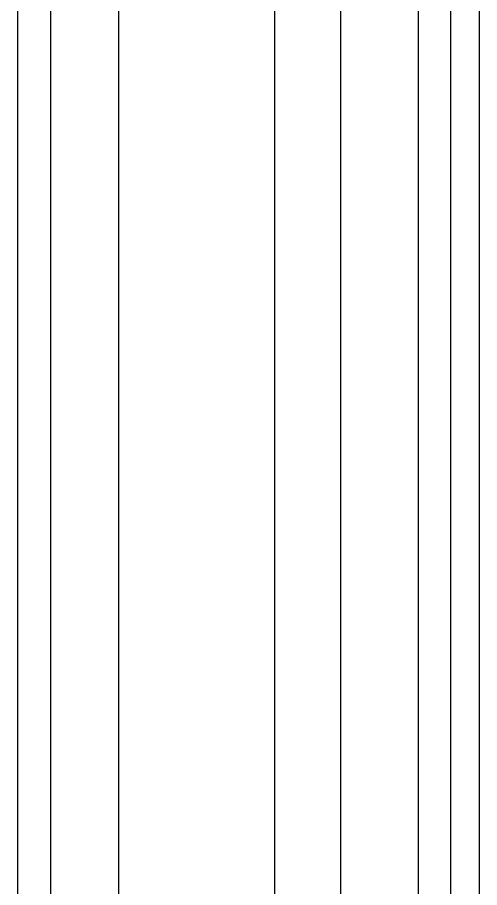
# Model space of a CAD drawing. Extents: x 943 to 1030, y 781 to 934.
# Drawn here: x 1027.39 to 1030.32, y 833.93 to 839.44 of the extents above; entities that cross this region are included whole.
import ezdxf

# ---------------------------------------------------------------- set-up
doc = ezdxf.new("R2010")
doc.units = 0
doc.header["$MEASUREMENT"] = 0
doc.layers.add('1', color=4, linetype='Continuous')

# ---------------------------------------------------------------- blocks, each defined once
blk = doc.blocks.new('AIRA')
at = {"layer": '1', "color": 4, "linetype": 'Continuous', "lineweight": 25}
blk.add_line((87.1416, 3), (87.1416, 84.1416), dxfattribs=at)
at = {"layer": '1', "color": 3, "linetype": 'Continuous', "lineweight": 25}
for p, q in [((86.958, 83.7245), (86.958, 3.4171)), ((86.7551, 3.6938), (86.7551, 83.4478)), ((86.2636, 4.327), (86.2636, 82.8146)), ((85.8457, 4.8358), (85.8457, 82.3058)), ((84.2154, 39.1114), (84.2154, 12.9414)), ((84.4255, 38.9705), (84.4255, 12.9414)), ((84.8554, 38.9705), (84.8554, 12.9414))]:
    blk.add_line(p, q, dxfattribs=at)

msp = doc.modelspace()

# ---------------------------------------------------------------- block references
at = {"layer": '1'}
msp.add_blockref('AIRA', (943.1775, 803.1658), dxfattribs=at)

doc.saveas('drawing.dxf')
